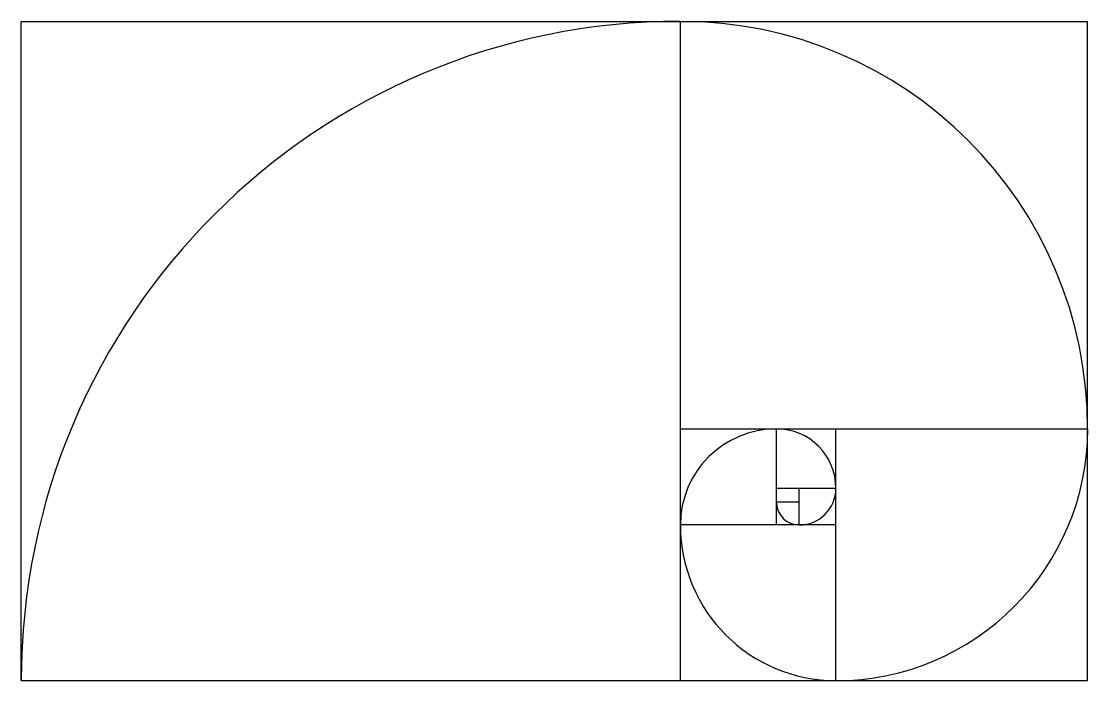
# Model space of a CAD drawing. Header units: metres. Extents: x 0 to 1.62, y 0 to 1.
import ezdxf

# ---------------------------------------------------------------- set-up
doc = ezdxf.new("R2010")
doc.units = ezdxf.units.M
doc.layers.add('ceco.net 84', color=7, linetype='Continuous')

msp = doc.modelspace()

# ---------------------------------------------------------------- linework, layer by layer
at = {"layer": 'ceco.net 84'}
for p, q in [((0, 0), (0, 1)), ((0, 1), (1.618, 1)), ((1, 0), (1, 1)), ((1.618, 0), (1.618, 1)), ((1, 0.382), (1.618, 0.382)), ((1.1459, 0.2361), (1.1459, 0.382)), ((1.2361, 0), (1.2361, 0.382)), ((1.1459, 0.2918), (1.2361, 0.2918)), ((1.1803, 0.2361), (1.1803, 0.2918)), ((1.1803, 0.2705), (1.1459, 0.2705)), ((1.2361, 0.2361), (1, 0.2361)), ((0, 0), (1.618, 0))]:
    msp.add_line(p, q, dxfattribs=at)
for centre, radius, start, end in [((1, 0), 1, 90, 180), ((1, 0.382), 0.618, 0, 90), ((1.1459, 0.2361), 0.1459, 90, 180), ((1.1459, 0.2918), 0.0902, 0, 90), ((1.2361, 0.382), 0.382, 270, 0), ((1.1803, 0.2918), 0.0557, 270, 0), ((1.1803, 0.2705), 0.0344, 180, 270), ((1.2361, 0.2361), 0.2361, 180, 270)]:
    msp.add_arc(centre, radius, start, end, dxfattribs=at)

doc.saveas('drawing.dxf')
